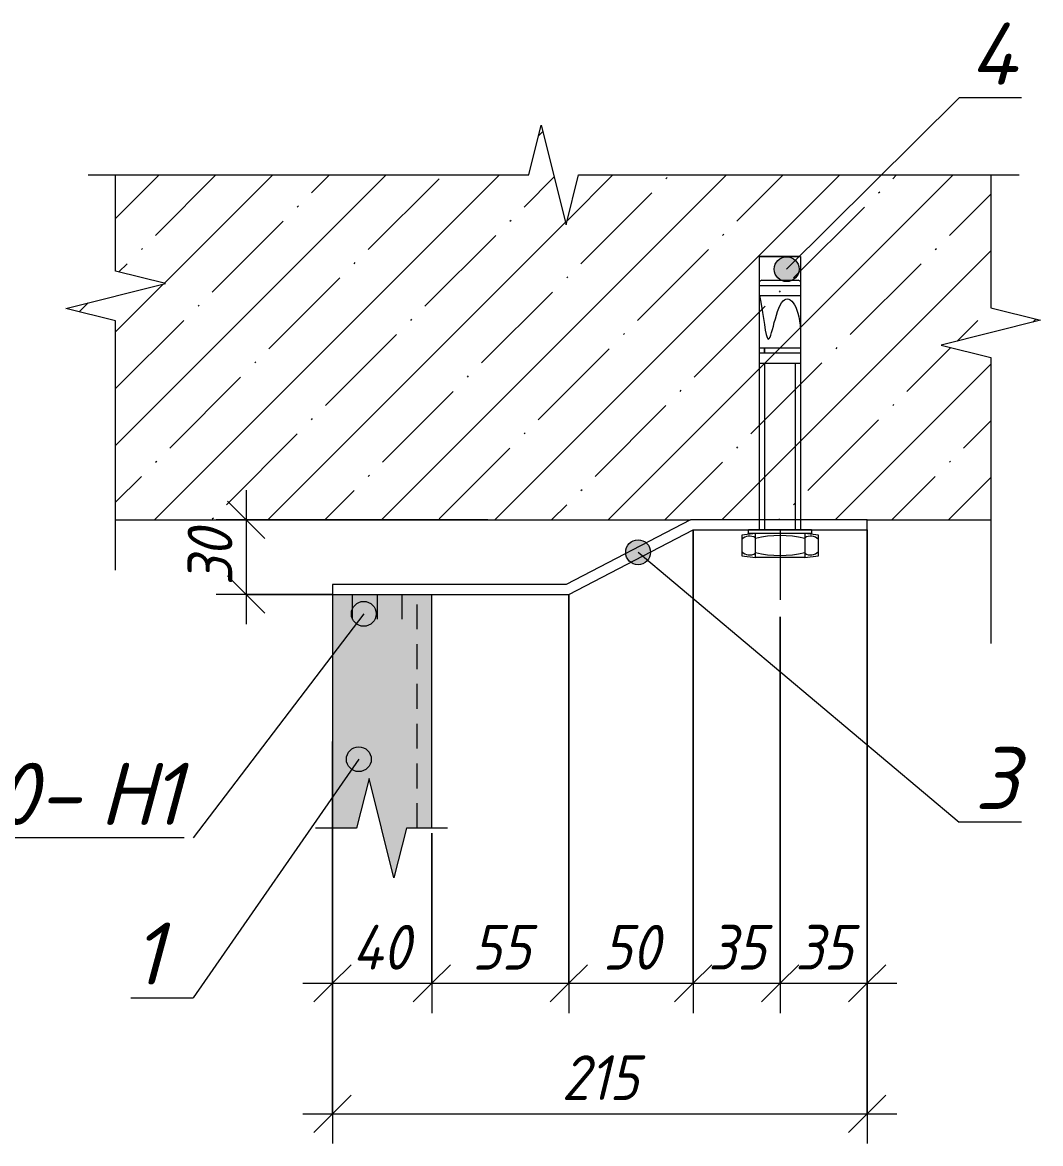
# Model space of a CAD drawing. Header units: millimetres. Extents: x 1214 to 43479, y -809 to 8550.
# Drawn here: x 43069.5 to 43479, y 1978.4 to 2429.4 of the extents above; entities that cross this region are included whole.
import ezdxf

# ---------------------------------------------------------------- set-up
doc = ezdxf.new("R2010")
doc.units = ezdxf.units.MM
doc.linetypes.add('200_ШТРИХ_ш1п0_6_', pattern=[16, 10, -6])
doc.linetypes.add('IMPORT-Невидимая', pattern=[39.122222, 28.222222, -10.9])
for name, color, linetype, lineweight in [('A-ANNO-DIMS', 7, 'Continuous', 9), ('A-ANNO-DIMS-10', 7, 'Continuous', 9), ('A-ANNO-NOTE', 7, 'Continuous', 9), ('A-DETL-1', 7, '200_ШТРИХ_ш1п0_6_', 5), ('A-DETL-2', 7, 'Continuous', 5), ('A-DETL-3', 7, 'Continuous', 20), ('A-DETL-4', 7, 'IMPORT-Невидимая', 5), ('A-DETL-GENF', 7, 'Continuous', 9), ('A-DETL-GENF-2', 7, 'Continuous', 5)]:
    doc.layers.add(name, color=color, linetype=linetype, lineweight=lineweight)
doc.layers.add('A-DETL-GENF-1', color=7, linetype='Continuous', lineweight=9, true_color=0xffffff)
doc.styles.add('ISOCPEUR_I_1', font='isocpeui.ttf', dxfattribs={"width": 0.9, "height": 18})
doc.styles.add('ISOCPEUR_I_3', font='isocpeui.ttf', dxfattribs={"height": 25})
doc.dimstyles.new('ISO-1_8_0_9К_СРЕДНИЙ', dxfattribs={"dimscale": 304.8, "dimtxt": 17.927661, "dimasz": 0.049213, "dimexe": 0.03937, "dimexo": 0, "dimgap": 0, "dimtad": 1, "dimdec": 0, "dimzin": 0, "dimdsep": 46, "dimtxsty": 'ISOCPEUR_I_1', "dimblk1": 'OBLIQUE', "dimblk2": 'OBLIQUE', "dimsah": 1, "dimcen": 0.09, "dimdle": 0.03937, "dimazin": 0, "dimtfac": 1, "dimtdec": 4, "dimtix": 1, "dimtmove": 0, "dimatfit": 3, "dimfxl": 1, "dimtvp": 1, "dimtolj": 1, "dimtzin": 0, "dimarcsym": 2})

# ---------------------------------------------------------------- blocks, each defined once
blk = doc.blocks.new('DET_Линия разрыва - Линия разрыва-V48-АР1_Фахверк_Швеллер 80_Узлы_верх и низ развернуты')
at = {"layer": 'A-DETL-GENF'}
for p, q in [((-5, 20), (-10, 0)), ((5, -20), (-5, 20)), ((-10, 0), (-125, 0)), ((10, 0), (5, -20)), ((63.42, 0), (10, 0))]:
    blk.add_line(p, q, dxfattribs=at)
blk = doc.blocks.new('DET_Линия разрыва - Линия разрыва-27096576-АР1_Фахверк_Швеллер 80_Узлы_верх и низ развернуты')
at = {"layer": 'A-DETL-GENF'}
for p, q in [((-5, 20), (-10, 0)), ((5, -20), (-5, 20)), ((-10, 0), (-48.68, 0)), ((10, 0), (5, -20)), ((110.26, 0), (10, 0))]:
    blk.add_line(p, q, dxfattribs=at)
blk = doc.blocks.new('DET_Линия разрыва - Линия разрыва-17294165-АР1_Фахверк_Швеллер 80_Узлы_верх и низ развернуты')
at = {"layer": 'A-DETL-GENF'}
for p, q in [((-5, 20), (-10, 0)), ((5, -20), (-5, 20)), ((-10, 0), (-26.52, 0)), ((10, 0), (5, -20)), ((26.52, 0), (10, 0))]:
    blk.add_line(p, q, dxfattribs=at)
blk = doc.blocks.new('DET_Линия разрыва - Линия разрыва-17294164-АР1_Фахверк_Швеллер 80_Узлы_верх и низ развернуты')
at = {"layer": 'A-DETL-GENF'}
for p, q in [((-5, 20), (-10, 0)), ((5, -20), (-5, 20)), ((-10, 0), (-187.25, 0)), ((10, 0), (5, -20)), ((187.25, 0), (10, 0))]:
    blk.add_line(p, q, dxfattribs=at)
blk = doc.blocks.new('DIMBLOCK377-АР1_Фахверк_Швеллер 80_Узлы_верх и низ развернуты')
at = {"layer": 'A-ANNO-DIMS-10'}
for p, q in [((43194.26, 2140.14), (43194.26, 2030.84)), ((43194.26, 2042.84), (43194.26, 2140.14)), ((43234.26, 2103.25), (43234.26, 2030.84)), ((43234.26, 2042.84), (43234.26, 2103.25)), ((43182.26, 2042.84), (43234.26, 2042.84))]:
    blk.add_line(p, q, dxfattribs=at)
at = {"layer": 'A-ANNO-DIMS-10', "lineweight": 20}
for p, q in [((43194.26, 2042.84), (43201.76, 2050.34)), ((43234.26, 2042.84), (43241.76, 2050.34)), ((43194.26, 2042.84), (43186.76, 2035.34)), ((43234.26, 2042.84), (43226.76, 2035.34))]:
    blk.add_line(p, q, dxfattribs=at)
at = {"layer": 'A-ANNO-DIMS-10', "color": 0, "insert": (43202.19, 2066.35), "char_height": 18, "width": 28.9601, "attachment_point": 1, "line_spacing_factor": 1.149209, "style": 'ISOCPEUR_I_1'}
blk.add_mtext('40', dxfattribs=at)
blk = doc.blocks.new('_Oblique')
at = {"color": 0, "linetype": 'ByBlock', "lineweight": -2}
blk.add_line((-0.5, -0.5), (0.5, 0.5), dxfattribs=at)
blk = doc.blocks.new('DIMBLOCK378-АР1_Фахверк_Швеллер 80_Узлы_верх и низ развернуты')
at = {"layer": 'A-ANNO-DIMS-10'}
for p, q in [((43289.26, 2199.27), (43289.26, 2030.84)), ((43289.26, 2042.84), (43289.26, 2199.27)), ((43234.26, 2103.25), (43234.26, 2030.84)), ((43234.26, 2042.84), (43234.26, 2103.25)), ((43234.26, 2042.84), (43289.26, 2042.84))]:
    blk.add_line(p, q, dxfattribs=at)
at = {"layer": 'A-ANNO-DIMS-10', "lineweight": 20}
for p, q in [((43234.26, 2042.84), (43241.76, 2050.34)), ((43289.26, 2042.84), (43296.76, 2050.34)), ((43234.26, 2042.84), (43226.76, 2035.34)), ((43289.26, 2042.84), (43281.76, 2035.34))]:
    blk.add_line(p, q, dxfattribs=at)
at = {"layer": 'A-ANNO-DIMS-10', "color": 0, "insert": (43250.38, 2066.35), "char_height": 18, "width": 27.3052, "attachment_point": 1, "line_spacing_factor": 1.149209, "style": 'ISOCPEUR_I_1'}
blk.add_mtext('55', dxfattribs=at)
blk = doc.blocks.new('DIMBLOCK379-АР1_Фахверк_Швеллер 80_Узлы_верх и низ развернуты')
at = {"layer": 'A-ANNO-DIMS-10'}
for p, q in [((43339.26, 2225.27), (43339.26, 2030.84)), ((43339.26, 2042.84), (43339.26, 2225.27)), ((43289.26, 2199.27), (43289.26, 2030.84)), ((43289.26, 2042.84), (43289.26, 2199.27)), ((43289.26, 2042.84), (43339.26, 2042.84))]:
    blk.add_line(p, q, dxfattribs=at)
at = {"layer": 'A-ANNO-DIMS-10', "lineweight": 20}
for p, q in [((43289.26, 2042.84), (43296.76, 2050.34)), ((43339.26, 2042.84), (43346.76, 2050.34)), ((43289.26, 2042.84), (43281.76, 2035.34)), ((43339.26, 2042.84), (43331.76, 2035.34))]:
    blk.add_line(p, q, dxfattribs=at)
at = {"layer": 'A-ANNO-DIMS-10', "color": 0, "insert": (43302.88, 2066.35), "char_height": 18, "width": 27.3052, "attachment_point": 1, "line_spacing_factor": 1.149209, "style": 'ISOCPEUR_I_1'}
blk.add_mtext('50', dxfattribs=at)
blk = doc.blocks.new('DIMBLOCK380-АР1_Фахверк_Швеллер 80_Узлы_верх и низ развернуты')
at = {"layer": 'A-ANNO-DIMS-10'}
for p, q in [((43339.26, 2225.27), (43339.26, 2030.84)), ((43339.26, 2042.84), (43339.26, 2225.27)), ((43374.26, 2190.27), (43374.26, 2030.84)), ((43374.26, 2042.84), (43374.26, 2190.27)), ((43339.26, 2042.84), (43374.26, 2042.84))]:
    blk.add_line(p, q, dxfattribs=at)
at = {"layer": 'A-ANNO-DIMS-10', "lineweight": 20}
for p, q in [((43339.26, 2042.84), (43346.76, 2050.34)), ((43374.26, 2042.84), (43381.76, 2050.34)), ((43339.26, 2042.84), (43331.76, 2035.34)), ((43374.26, 2042.84), (43366.76, 2035.34))]:
    blk.add_line(p, q, dxfattribs=at)
at = {"layer": 'A-ANNO-DIMS-10', "color": 0, "insert": (43345.38, 2066.35), "char_height": 18, "width": 27.3052, "attachment_point": 1, "line_spacing_factor": 1.149209, "style": 'ISOCPEUR_I_1'}
blk.add_mtext('35', dxfattribs=at)
blk = doc.blocks.new('DIMBLOCK381-АР1_Фахверк_Швеллер 80_Узлы_верх и низ развернуты')
at = {"layer": 'A-ANNO-DIMS-10'}
for p, q in [((43409.26, 2225.27), (43409.26, 2030.84)), ((43409.26, 2042.84), (43409.26, 2225.27)), ((43374.26, 2190.27), (43374.26, 2030.84)), ((43374.26, 2042.84), (43374.26, 2190.27)), ((43374.26, 2042.84), (43421.26, 2042.84))]:
    blk.add_line(p, q, dxfattribs=at)
at = {"layer": 'A-ANNO-DIMS-10', "lineweight": 20}
for p, q in [((43374.26, 2042.84), (43381.76, 2050.34)), ((43409.26, 2042.84), (43416.76, 2050.34)), ((43374.26, 2042.84), (43366.76, 2035.34)), ((43409.26, 2042.84), (43401.76, 2035.34))]:
    blk.add_line(p, q, dxfattribs=at)
at = {"layer": 'A-ANNO-DIMS-10', "color": 0, "insert": (43380.38, 2066.35), "char_height": 18, "width": 27.3052, "attachment_point": 1, "line_spacing_factor": 1.149209, "style": 'ISOCPEUR_I_1'}
blk.add_mtext('35', dxfattribs=at)
blk = doc.blocks.new('DIMBLOCK382-АР1_Фахверк_Швеллер 80_Узлы_верх и низ развернуты')
at = {"layer": 'A-ANNO-DIMS-10'}
for p, q in [((43159.5, 2241.27), (43159.5, 2187.27)), ((43256.72, 2229.27), (43147.5, 2229.27)), ((43159.5, 2229.27), (43256.72, 2229.27)), ((43194.26, 2199.27), (43147.5, 2199.27)), ((43159.5, 2199.27), (43194.26, 2199.27))]:
    blk.add_line(p, q, dxfattribs=at)
at = {"layer": 'A-ANNO-DIMS-10', "lineweight": 20}
for p, q in [((43159.5, 2229.27), (43152, 2236.77)), ((43159.5, 2229.27), (43167, 2221.77)), ((43159.5, 2199.27), (43152, 2206.77)), ((43159.5, 2199.27), (43167, 2191.77))]:
    blk.add_line(p, q, dxfattribs=at)
at = {"layer": 'A-ANNO-DIMS-10', "color": 0, "insert": (43135.98, 2202.89), "char_height": 18, "width": 27.3052, "attachment_point": 1, "rotation": 90, "line_spacing_factor": 1.149209, "style": 'ISOCPEUR_I_1'}
blk.add_mtext('30', dxfattribs=at)
blk = doc.blocks.new('DIMBLOCK397-АР1_Фахверк_Швеллер 80_Узлы_верх и низ развернуты')
at = {"layer": 'A-ANNO-DIMS-10'}
for p, q in [((43409.26, 2225.27), (43409.26, 1978.38)), ((43409.26, 1990.38), (43409.26, 2225.27)), ((43194.26, 2073.27), (43194.26, 1978.38)), ((43194.26, 1990.38), (43194.26, 2073.27)), ((43182.26, 1990.38), (43421.26, 1990.38))]:
    blk.add_line(p, q, dxfattribs=at)
at = {"layer": 'A-ANNO-DIMS-10', "lineweight": 20}
for p, q in [((43194.26, 1990.38), (43201.76, 1997.88)), ((43409.26, 1990.38), (43416.76, 1997.88)), ((43194.26, 1990.38), (43186.76, 1982.88)), ((43409.26, 1990.38), (43401.76, 1982.88))]:
    blk.add_line(p, q, dxfattribs=at)
at = {"layer": 'A-ANNO-DIMS-10', "color": 0, "insert": (43286.41, 2013.9), "char_height": 18, "width": 36.8207, "attachment_point": 1, "line_spacing_factor": 1.149209, "style": 'ISOCPEUR_I_1'}
blk.add_mtext('215', dxfattribs=at)
blk = doc.blocks.new('_AT__Текстовая выноска - _AT__Текстовая выноска-17339234-АР1_Фахверк_Швеллер 80_Узлы_верх и низ развернуты')
at = {"layer": 'A-ANNO-NOTE'}
blk.add_line((0, 0), (2.5, 0), dxfattribs=at)
blk = doc.blocks.new('_AT__Текстовая выноска - _AT__Текстовая выноска-27095378-АР1_Фахверк_Швеллер 80_Узлы_верх и низ развернуты')
at = {"layer": 'A-ANNO-NOTE'}
blk.add_line((0, 0), (2.5, 0), dxfattribs=at)
blk = doc.blocks.new('_AT__Текстовая выноска - _AT__Текстовая выноска-27095379-АР1_Фахверк_Швеллер 80_Узлы_верх и низ развернуты')
at = {"layer": 'A-ANNO-NOTE'}
blk.add_line((0, 0), (30, 0), dxfattribs=at)

msp = doc.modelspace()

# ---------------------------------------------------------------- hatches: boundary and pattern name
at = {"layer": 'A-ANNO-NOTE'}
h = msp.add_hatch(color=256, dxfattribs=at)
edge = h.paths.add_edge_path(flags=0)
edge.add_arc((43376.90808, 2330.12545), 5, 0, 360)
h = msp.add_hatch(color=256, dxfattribs=at)
edge = h.paths.add_edge_path(flags=0)
edge.add_arc((43317.16264, 2216.2505), 5, 0, 360)
h = msp.add_hatch(color=256, dxfattribs=at)
edge = h.paths.add_edge_path(flags=0)
edge.add_arc((43206.8366, 2191.47993), 5, 0, 360)
h = msp.add_hatch(color=256, dxfattribs=at)
edge = h.paths.add_edge_path(flags=0)
edge.add_arc((43204.83693, 2133.00147), 5, 0, 360)
at = {"layer": 'A-DETL-GENF-1'}
msp.add_hatch(color=256, dxfattribs=at).paths.add_polyline_path([(43218.95321, 2085.26923), (43223.95321, 2105.26923), (43234.25558, 2105.26923), (43234.25558, 2199.26923), (43194.25558, 2199.26923), (43194.25558, 2105.26923), (43203.95321, 2105.26923), (43208.95321, 2125.26923), (43213.95321, 2105.26923)], flags=0)
at = {"layer": 'A-DETL-GENF-2'}
h = msp.add_hatch(dxfattribs=at)
h.set_pattern_fill('FP_1', color=256, style=0, pattern_type=2)
h.set_pattern_definition([(45, (39935.393, 0), (-22.80985, 22.80985), []), (45, (39958.203, 0), (-22.80985, 22.80985), [40.322, -8.064, 0.671, -7.394])])
h.paths.add_polyline_path([(43288.27774, 2229.26923), (43459.0382, 2229.26923), (43459.0382, 2294.59577), (43439.0382, 2299.59577), (43479.0382, 2309.59577), (43459.0382, 2314.59577), (43459.0382, 2368.01994), (43293.23461, 2368.01994), (43288.23461, 2348.01994), (43278.23461, 2388.01994), (43273.23461, 2368.01994), (43107.0382, 2368.01994), (43107.0382, 2329.34036), (43127.0382, 2324.34036), (43087.0382, 2314.34036), (43107.0382, 2309.34036), (43107.0382, 2229.26923), (43127.0382, 2229.26923)], flags=0)

# ---------------------------------------------------------------- linework, layer by layer
at = {"layer": 'A-ANNO-NOTE'}
for p, q in [((43376.90808, 2330.12545), (43446.35834, 2399.05066)), ((43317.16264, 2216.2505), (43446.35834, 2107.65145)), ((43206.8366, 2191.47993), (43138.16593, 2101.30813)), ((43204.83693, 2133.00147), (43138.16593, 2037.06984))]:
    msp.add_line(p, q, dxfattribs=at)
for centre in [(43376.90808, 2330.12545), (43317.16264, 2216.2505), (43206.8366, 2191.47993), (43204.83693, 2133.00147)]:
    msp.add_circle(centre, 5, dxfattribs=at)
at = {"layer": 'A-DETL-1'}
msp.add_line((43228.25558, 2105.26923), (43228.25558, 2199.26923), dxfattribs=at)
at = {"layer": 'A-DETL-2'}
for p, q in [((43382.52168, 2335.26923), (43365.98948, 2335.26923)), ((43365.98948, 2335.26923), (43382.52168, 2335.26923)), ((43365.98948, 2225.26923), (43365.98948, 2335.26923)), ((43382.52168, 2335.26923), (43382.52168, 2225.26923)), ((43365.98948, 2323.62247), (43382.52168, 2323.62247)), ((43366.96141, 2325.68899), (43381.54976, 2325.68899)), ((43365.98948, 2319.48942), (43382.52168, 2319.48942)), ((43365.98948, 2298.52649), (43382.52168, 2298.52649)), ((43365.98948, 2296.45996), (43382.52168, 2296.45996)), ((43368.05601, 2296.45996), (43368.05601, 2298.52649)), ((43368.14474, 2296.45996), (43368.14474, 2298.52649)), ((43365.98948, 2292.32691), (43382.52168, 2292.32691)), ((43368.09793, 2225.26923), (43368.09793, 2292.32691)), ((43380.41324, 2225.26923), (43380.41324, 2292.32691)), ((43338.27774, 2229.26923), (43288.27774, 2203.26923)), ((43409.25558, 2229.26923), (43338.27774, 2229.26923)), ((43409.25558, 2225.26923), (43409.25558, 2229.26923)), ((43289.25558, 2199.26923), (43339.25558, 2225.26923)), ((43339.25558, 2225.26923), (43409.25558, 2225.26923)), ((43364.33626, 2223.83342), (43358.84766, 2223.06456)), ((43361.5809, 2223.83342), (43361.5809, 2225.26923)), ((43386.93027, 2225.26923), (43361.5809, 2225.26923)), ((43386.93027, 2223.83342), (43361.5809, 2223.83342)), ((43364.33626, 2214.08496), (43364.33626, 2223.83342)), ((43384.1749, 2223.83342), (43364.33626, 2223.83342)), ((43368.712, 2225.26923), (43370.75473, 2225.26923)), ((43389.66351, 2223.06456), (43384.1749, 2223.83342)), ((43384.1749, 2223.83342), (43384.1749, 2214.08496)), ((43386.93027, 2225.26923), (43386.93027, 2223.83342)), ((43358.84766, 2223.06456), (43358.84766, 2214.87128)), ((43389.66351, 2214.87128), (43389.66351, 2223.06456)), ((43358.84766, 2214.87128), (43364.33626, 2214.10242)), ((43384.1749, 2214.10242), (43389.66351, 2214.87128)), ((43384.1749, 2214.08496), (43364.33626, 2214.08496)), ((43288.27774, 2203.26923), (43194.25558, 2203.26923)), ((43194.25558, 2203.26923), (43194.25558, 2199.26923)), ((43194.25558, 2199.26923), (43194.25558, 2105.26923)), ((43194.25558, 2199.26923), (43289.25558, 2199.26923)), ((43234.25558, 2105.26923), (43234.25558, 2199.26923))]:
    msp.add_line(p, q, dxfattribs=at)
for centre, radius, start, end in [((43367.17009, 2324.32903), 1.37588, 98.7234489, 149.1005145), ((43381.34108, 2324.32903), 1.37588, 30.8994854, 81.2765511), ((43361.97652, 2218.52648), 4.22871, 56.0803118, 137.7236038), ((43374.25558, 2180.1104), 42.8477, 76.6144959, 103.3855041), ((43386.53465, 2218.52648), 4.22871, 42.2763962, 123.9196882), ((43361.97652, 2219.39189), 4.22871, 222.2763962, 303.9196882), ((43374.25558, 2257.80798), 42.8477, 256.6144959, 283.3855041), ((43386.53465, 2219.39189), 4.22871, 236.0803118, 317.7236038)]:
    msp.add_arc(centre, radius, start, end, dxfattribs=at)
msp.add_open_spline([(43365.98948, 2319.48942), (43367.16932, 2314.77278), (43369.63127, 2289.31429), (43373.39235, 2326.78641), (43382.52168, 2314.79863), (43382.52168, 2303.80063)], degree=3, knots=[3.947127755, 3.947127755, 3.947127755, 3.947127755, 10.095996178, 20.129436715, 28.583815858, 28.583815858, 28.583815858, 28.583815858], dxfattribs=at)
at = {"layer": 'A-DETL-3'}
for p, q in [((43107.0382, 2229.26923), (43338.27774, 2229.26923)), ((43409.25558, 2229.26923), (43459.0382, 2229.26923))]:
    msp.add_line(p, q, dxfattribs=at)
at = {"layer": 'A-DETL-4'}
for p, q in [((43374.25558, 2225.26923), (43374.25558, 2190.26923)), ((43202.19201, 2199.26923), (43202.19201, 2189.26923)), ((43212.19201, 2199.26923), (43212.19201, 2189.26923)), ((43222.19201, 2199.26923), (43222.19201, 2189.26923))]:
    msp.add_line(p, q, dxfattribs=at)

# ---------------------------------------------------------------- block references
at = {"layer": 'A-ANNO-NOTE', "xscale": 10, "yscale": 10, "zscale": 10, "rotation": 180}
for name, p in [('_AT__Текстовая выноска - _AT__Текстовая выноска-27095378-АР1_Фахверк_Швеллер 80_Узлы_верх и низ развернуты', (43471.35834, 2399.05066)), ('_AT__Текстовая выноска - _AT__Текстовая выноска-27095378-АР1_Фахверк_Швеллер 80_Узлы_верх и низ развернуты', (43471.35834, 2107.65145)), ('_AT__Текстовая выноска - _AT__Текстовая выноска-27095379-АР1_Фахверк_Швеллер 80_Узлы_верх и низ развернуты', (43134.60754, 2101.30813))]:
    msp.add_blockref(name, p, dxfattribs=at)
at = {"layer": 'A-ANNO-NOTE', "xscale": 10, "yscale": 10, "zscale": 10}
msp.add_blockref('_AT__Текстовая выноска - _AT__Текстовая выноска-17339234-АР1_Фахверк_Швеллер 80_Узлы_верх и низ развернуты', (43113.16593, 2037.06984), dxfattribs=at)
at = {"layer": 'A-DETL-GENF'}
for name, p, rotation in [('DET_Линия разрыва - Линия разрыва-17294164-АР1_Фахверк_Швеллер 80_Узлы_верх и низ развернуты', (43283.23461, 2368.01994), 180), ('DET_Линия разрыва - Линия разрыва-27096576-АР1_Фахверк_Швеллер 80_Узлы_верх и низ развернуты', (43107.0382, 2319.34036), 270.0000000000001), ('DET_Линия разрыва - Линия разрыва-V48-АР1_Фахверк_Швеллер 80_Узлы_верх и низ развернуты', (43459.0382, 2304.59577), 89.9999999999999)]:
    msp.add_blockref(name, p, dxfattribs=dict(at, rotation=rotation))
msp.add_blockref('DET_Линия разрыва - Линия разрыва-17294165-АР1_Фахверк_Швеллер 80_Узлы_верх и низ развернуты', (43213.95321, 2105.26923), dxfattribs=at)

# ---------------------------------------------------------------- texts
at = {"layer": 'A-ANNO-NOTE', "char_height": 25, "attachment_point": 1, "style": 'ISOCPEUR_I_3'}
for s, insert, width in [('\\fISOCPEUR|b0|i1|c204|p34|;4', (43450.44816, 2429.30142), 24.8523125), ('\\fISOCPEUR|b0|i1|c204|p34|;3', (43452.44816, 2137.90221), 22.44725), (' 5264-80-', (42934.44944, 2131.55889), 201.2235625), ('\\fISOCPEUR|b0|i1|c204|p34|;Н', (43100.47548, 2131.55889), 24.8523125), ('\\fISOCPEUR|b0|i1|c204|p34|;1', (43120.98069, 2131.55889), 16.03375), ('\\fISOCPEUR|b0|i1|c204|p34|;1', (43113.57611, 2067.3206), 16.03375)]:
    msp.add_mtext(s, dxfattribs=dict(at, insert=insert, width=width))

# ---------------------------------------------------------------- dimensions: what is measured, and where the dimension line sits
at = {"layer": 'A-ANNO-DIMS'}
dim = msp.add_linear_dim(base=(43159.49964, 2199.26923), p1=(43256.72455, 2229.26923), p2=(43194.25558, 2199.26923), angle=90, dimstyle='ISO-1_8_0_9К_СРЕДНИЙ', override={"dimpost": '<>', "dimfxl": 69.299148}, dxfattribs=at)
dim.commit()
dim.dimension.update_dxf_attribs({"geometry": 'DIMBLOCK382-АР1_Фахверк_Швеллер 80_Узлы_верх и низ развернуты', "text_midpoint": (43150.49964, 2214.26923)})
for base, p1, p2, override, picture, middle in [((43409.25558, 1990.3789), (43194.25558, 2073.26923), (43409.25558, 2225.26923), {"dimpost": '<>', "dimfxl": 263.304007}, 'DIMBLOCK397-АР1_Фахверк_Швеллер 80_Узлы_верх и низ развернуты', (43301.75558, 1999.3789)), ((43339.25558, 2042.83862), (43289.25558, 2199.26923), (43339.25558, 2225.26923), {"dimpost": '<>', "dimfxl": 56.356011}, 'DIMBLOCK379-АР1_Фахверк_Швеллер 80_Узлы_верх и низ развернуты', (43314.25558, 2051.83862)), ((43374.25558, 2042.83862), (43339.25558, 2225.26923), (43374.25558, 2190.26923), {"dimpost": '<>', "dimfxl": 49.497475}, 'DIMBLOCK380-АР1_Фахверк_Швеллер 80_Узлы_верх и низ развернуты', (43356.75558, 2051.83862)), ((43409.25558, 2042.83862), (43374.25558, 2190.26923), (43409.25558, 2225.26923), {"dimpost": '<>', "dimfxl": 49.497475}, 'DIMBLOCK381-АР1_Фахверк_Швеллер 80_Узлы_верх и низ развернуты', (43391.75558, 2051.83862)), ((43289.25558, 2042.83862), (43234.25558, 2103.2478), (43289.25558, 2199.26923), {"dimpost": '<>', "dimfxl": 110.657646}, 'DIMBLOCK378-АР1_Фахверк_Швеллер 80_Узлы_верх и низ развернуты', (43261.75558, 2051.83862)), ((43234.25558, 2042.83862), (43194.25558, 2140.14219), (43234.25558, 2103.2478), {"dimpost": '<>', "dimfxl": 54.416871}, 'DIMBLOCK377-АР1_Фахверк_Швеллер 80_Узлы_верх и низ развернуты', (43214.25558, 2051.83862))]:
    dim = msp.add_linear_dim(base=base, p1=p1, p2=p2, dimstyle='ISO-1_8_0_9К_СРЕДНИЙ', override=override, dxfattribs=at)
    dim.commit()
    dim.dimension.update_dxf_attribs({"geometry": picture, "text_midpoint": middle})

doc.saveas('drawing.dxf')
